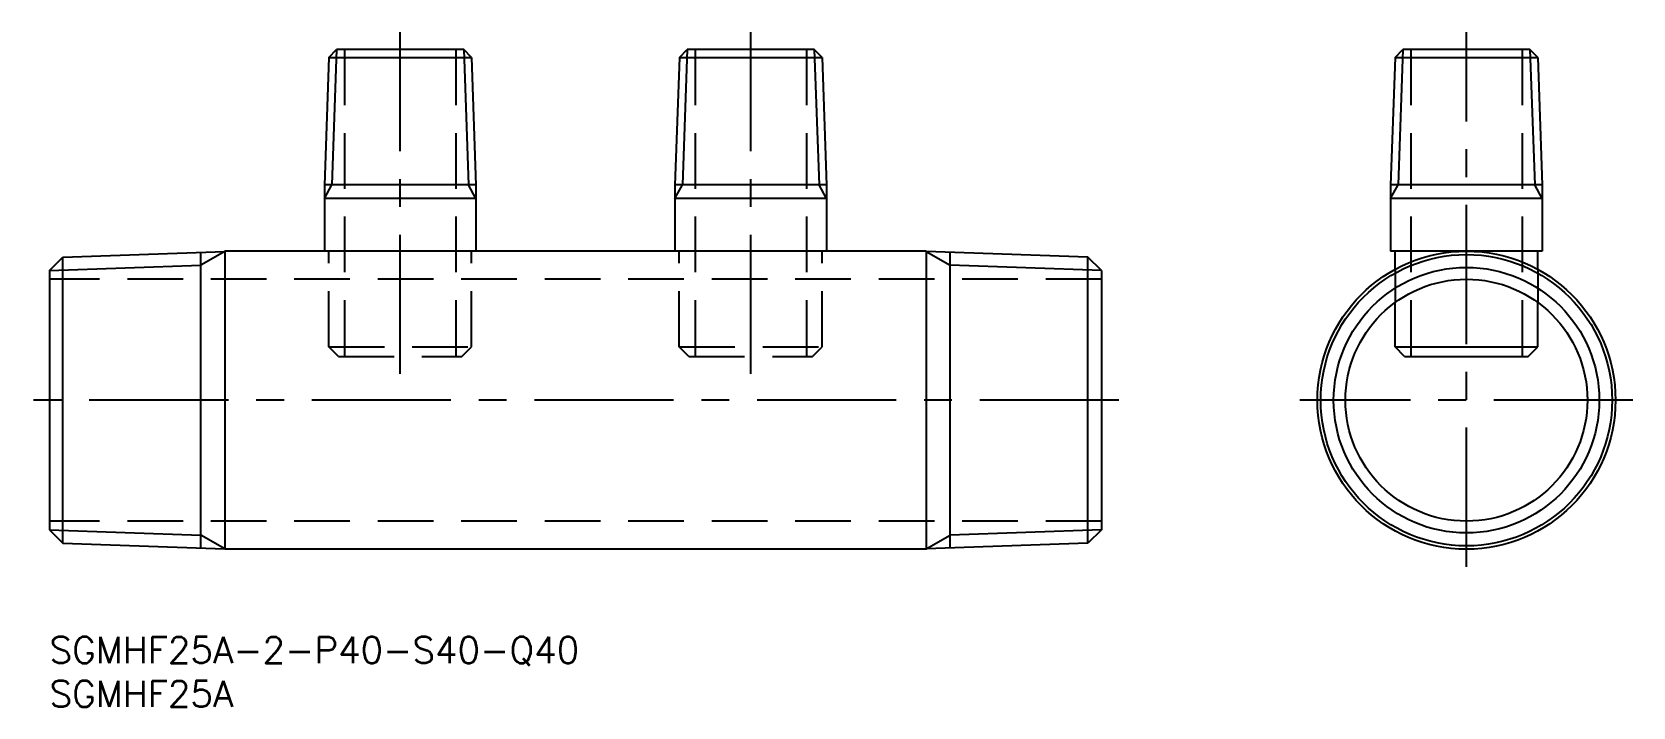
# Model space of a CAD drawing. Extents: x -2 to 181, y -8 to 69.
import ezdxf

# ---------------------------------------------------------------- set-up
doc = ezdxf.new("R2010")
doc.units = 0
doc.header["$LTSCALE"] = 0.5
doc.linetypes.add('CENTER', pattern=[50.8, 31.75, -6.35, 6.35, -6.35])
doc.linetypes.add('DASHED', pattern=[19.05, 12.7, -6.35])
for name, color, linetype in [('MSM_CENTER', 1, 'CENTER'), ('MSM_CONTINUOUS', 7, 'CONTINUOUS'), ('MSM_DASHED', 4, 'DASHED'), ('MSM_NARROW', 5, 'CONTINUOUS'), ('MSM_PART_NUMBER', 7, 'CONTINUOUS')]:
    doc.layers.add(name, color=color, linetype=linetype)
doc.styles.get("Standard").update_dxf_attribs({"font": 'txt.shx', "height": 3, "bigfont": 'bigfont.shx'})

# ---------------------------------------------------------------- blocks, each defined once
blk = doc.blocks.new('*U2')
at = {"layer": 'MSM_PART_NUMBER'}
blk.add_text('SGMHF25A-2-P40-S40-Q40', height=3, dxfattribs=at).set_placement((0, -3))
blk = doc.blocks.new('*U3')
at = {"layer": 'MSM_PART_NUMBER'}
blk.add_text('SGMHF25A', height=3, dxfattribs=at).set_placement((0, -8))

msp = doc.modelspace()

# ---------------------------------------------------------------- linework, layer by layer
at = {"layer": 'MSM_CENTER'}
for p, q in [((40, 30), (40, 69)), ((80, 30), (80, 69)), ((161.65, 8), (161.65, 69)), ((122, 27), (-2, 27)), ((180.65, 27), (142.65, 27))]:
    msp.add_line(p, q, dxfattribs=at)
at = {"layer": 'MSM_CONTINUOUS'}
for p, q in [((31.86, 66.11), (31.35, 51.52)), ((31.86, 66.11), (32.75, 67)), ((31.86, 66.11), (48.14, 66.11)), ((47.25, 67), (32.75, 67)), ((48.14, 66.11), (47.25, 67)), ((48.14, 66.11), (48.65, 51.52)), ((71.86, 66.11), (71.35, 51.52)), ((71.86, 66.11), (72.75, 67)), ((71.86, 66.11), (88.14, 66.11)), ((87.25, 67), (72.75, 67)), ((88.14, 66.11), (87.25, 67)), ((88.14, 66.11), (88.65, 51.52)), ((153.51, 66.11), (153, 51.52)), ((153.51, 66.11), (154.4, 67)), ((153.51, 66.11), (169.79, 66.11)), ((168.9, 67), (154.4, 67)), ((169.79, 66.11), (168.9, 67)), ((169.79, 66.11), (170.3, 51.52)), ((48.65, 51.58), (31.35, 51.58)), ((31.35, 51.52), (31.35, 44)), ((48.65, 51.52), (48.65, 44)), ((88.65, 51.58), (71.35, 51.58)), ((71.35, 51.52), (71.35, 44)), ((88.65, 51.52), (88.65, 44)), ((170.3, 51.58), (153, 51.58)), ((153, 51.52), (153, 44)), ((170.3, 51.52), (170.3, 44)), ((48.65, 50), (31.35, 50)), ((88.65, 50), (71.35, 50)), ((170.3, 50), (153, 50)), ((1.53, 43.32), (20, 43.96)), ((17.27, 10.14), (17.27, 43.86)), ((100, 44), (20, 44)), ((20, 44), (20, 10)), ((100, 44), (100, 10)), ((118.47, 43.32), (100, 43.96)), ((102.73, 10.14), (102.73, 43.86)), ((170.3, 44), (153, 44)), ((153.5, 41.92), (153.5, 44)), ((169.8, 41.92), (169.8, 44)), ((0, 41.78), (1.53, 43.32)), ((1.53, 10.68), (1.53, 43.32)), ((118.47, 10.68), (118.47, 43.32)), ((120, 41.78), (118.47, 43.32)), ((0, 41.78), (0, 12.22)), ((120, 41.78), (120, 12.22)), ((153.5, 33.1), (153.5, 38.14)), ((169.8, 33.1), (169.8, 38.14)), ((154.6, 32), (153.5, 33.1)), ((153.5, 33.1), (169.8, 33.1)), ((168.7, 32), (169.8, 33.1)), ((36.54, 32), (36.54, 32)), ((76.54, 32), (76.54, 32)), ((154.6, 32), (168.7, 32)), ((158.19, 32), (158.19, 32)), ((0, 12.22), (1.53, 10.68)), ((120, 12.22), (118.47, 10.68)), ((1.53, 10.68), (20, 10.04)), ((100, 10), (20, 10)), ((118.47, 10.68), (100, 10.04))]:
    msp.add_line(p, q, dxfattribs=at)
for radius in [17, 16.62, 13.8]:
    msp.add_circle((161.65, 27), radius, dxfattribs=at)
at = {"layer": 'MSM_DASHED'}
for p, q in [((33.65, 67), (33.65, 32)), ((46.35, 67), (46.35, 32)), ((73.65, 67), (73.65, 32)), ((86.35, 67), (86.35, 32)), ((155.3, 67), (155.3, 32)), ((168, 67), (168, 32)), ((31.85, 33.1), (31.85, 44)), ((48.15, 33.1), (48.15, 44)), ((71.85, 33.1), (71.85, 44)), ((88.15, 33.1), (88.15, 44)), ((120, 40.8), (0, 40.8)), ((153.5, 41.92), (153.5, 38.14)), ((169.8, 41.92), (169.8, 38.14)), ((32.95, 32), (31.85, 33.1)), ((31.85, 33.1), (48.15, 33.1)), ((47.05, 32), (48.15, 33.1)), ((71.85, 33.1), (88.15, 33.1)), ((72.95, 32), (71.85, 33.1)), ((87.05, 32), (88.15, 33.1)), ((32.95, 32), (47.05, 32)), ((72.95, 32), (87.05, 32)), ((120, 13.2), (0, 13.2))]:
    msp.add_line(p, q, dxfattribs=at)
at = {"layer": 'MSM_NARROW'}
for p, q in [((32.75, 67), (32.21, 51.58)), ((47.25, 67), (47.79, 51.58)), ((72.75, 67), (72.21, 51.58)), ((87.25, 67), (87.79, 51.58)), ((154.4, 67), (153.86, 51.58)), ((168.9, 67), (169.44, 51.58)), ((31.35, 50), (32.21, 51.58)), ((48.65, 50), (47.79, 51.58)), ((71.35, 50), (72.21, 51.58)), ((88.65, 50), (87.79, 51.58)), ((153, 50), (153.86, 51.58)), ((170.3, 50), (169.44, 51.58)), ((20, 43.96), (17.27, 42.39)), ((100, 43.96), (102.73, 42.39)), ((0, 41.78), (17.27, 42.39)), ((120, 41.78), (102.73, 42.39)), ((0, 12.22), (17.27, 11.61)), ((20, 10.04), (17.27, 11.61)), ((100, 10.04), (102.73, 11.61)), ((120, 12.22), (102.73, 11.61))]:
    msp.add_line(p, q, dxfattribs=at)
msp.add_circle((161.65, 27), 15.15, dxfattribs=at)

# ---------------------------------------------------------------- block references
at = {"layer": 'MSM_CONTINUOUS'}
for name in ['*U2', '*U3']:
    msp.add_blockref(name, (0, 0), dxfattribs=at)

doc.saveas('drawing.dxf')
